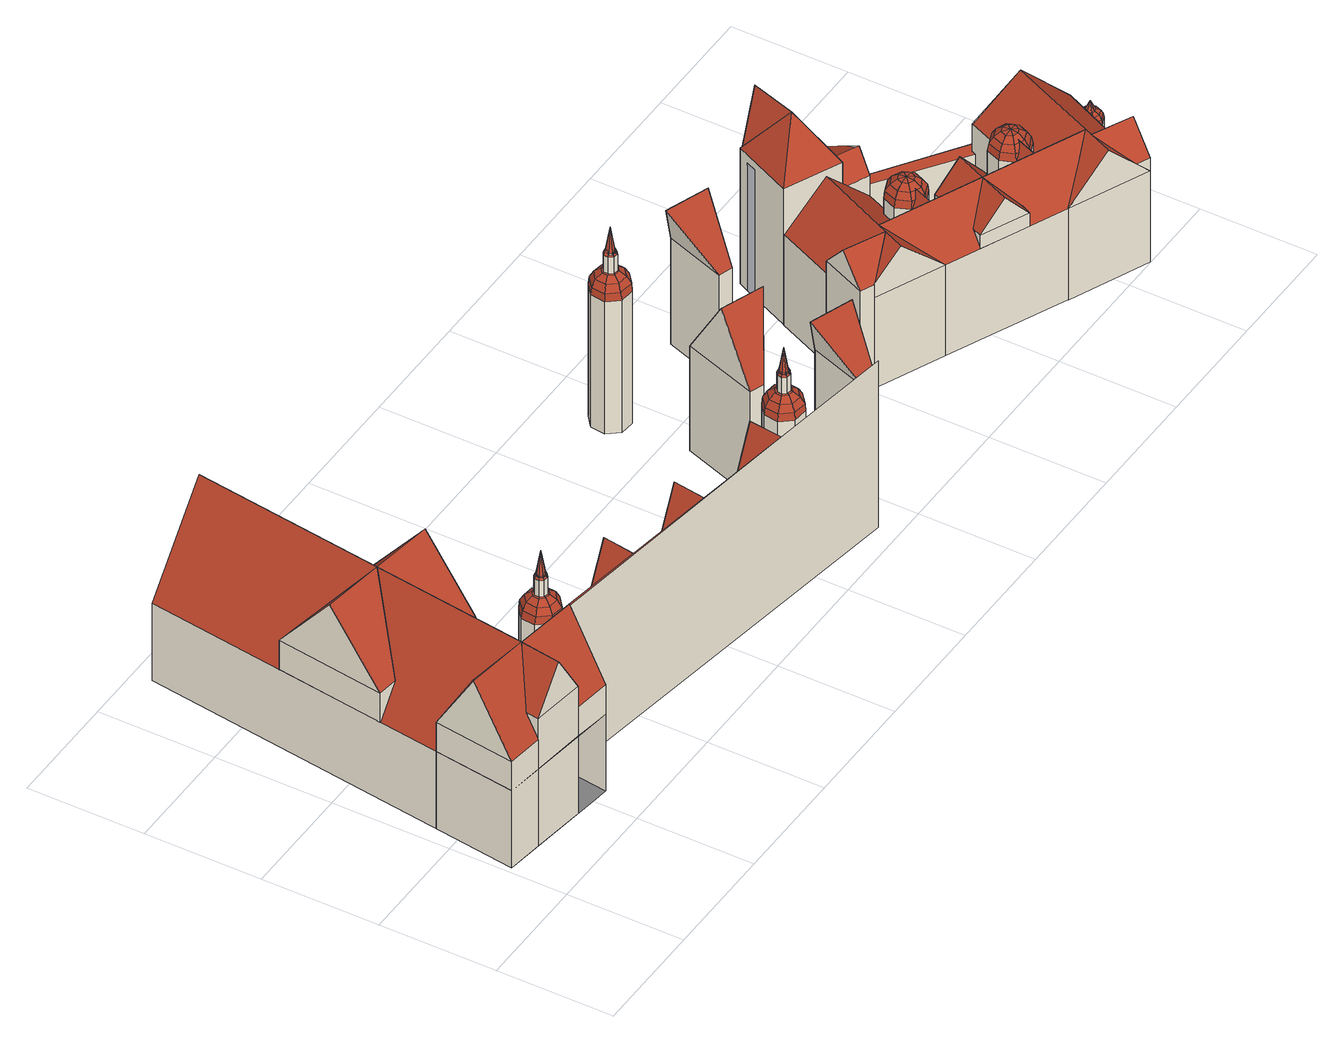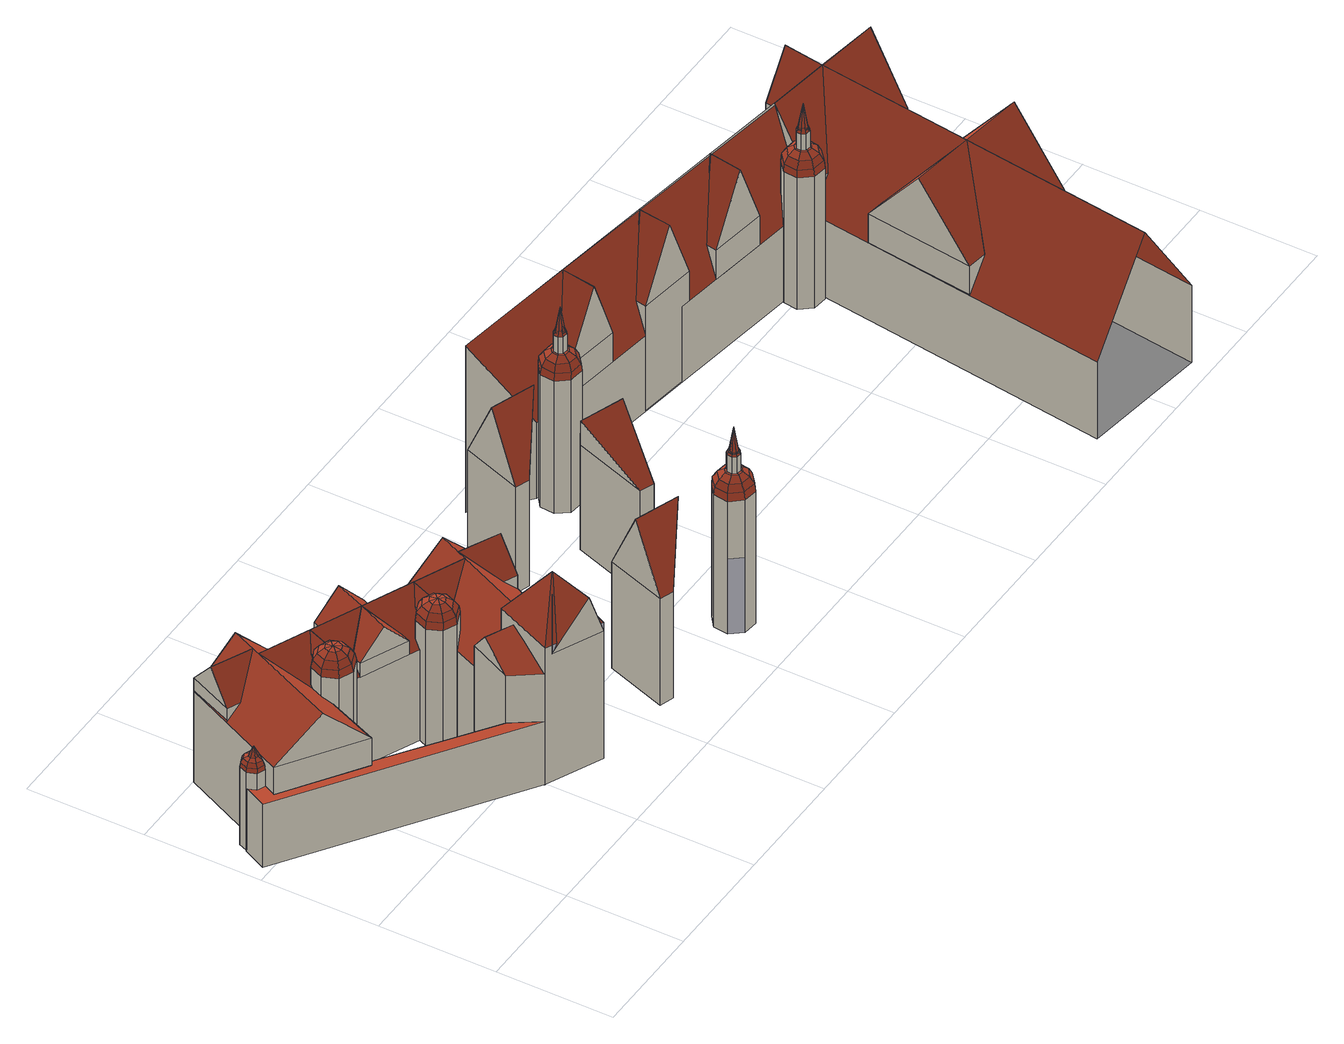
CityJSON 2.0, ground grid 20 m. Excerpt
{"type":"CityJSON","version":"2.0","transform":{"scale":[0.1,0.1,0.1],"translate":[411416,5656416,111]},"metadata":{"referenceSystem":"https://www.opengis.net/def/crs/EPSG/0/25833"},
"CityObjects":{
"building1":{"type":"Building","attributes":{"name":"Residenzschloss Dresdensmannsturm","Gemeindeschluessel":14612000,"Dachneigung":32.21,"Dachorientierung":7.76,"MittlereTraufHoehe":126.92,"QualitaetDacherkennung":100,"ObjektHoehe":32.31,"BodenHoehe":112.13,"Geometrietyp2DReferenz":"3000","AbsoluteHoehe":144.44,"Dachflaeche":2855.37,"measuredHeight":32.31,"function":"31001_3031","roofType":"5000","storeysAboveGround":11},"children":["building1-1","building1-2","building1-3","building1-4","building1-5","building1-6","building1-7","building1-8","building1-9","building1-10","building1-11","building1-12","building1-13","building1-14","building1-15","building1-16","building1-17","building1-18","building1-19","building1-20","building1-21","building1-22","building1-23"],"geometry":[{"type":"MultiSurface","lod":"2","boundaries":[[[0,1,2,3]],[[0,4,5,6]],[[7,8,9]],[[3,7,9,8,7,10,4,0]],[[11,12,13,6,5]],[[14,15,16,17]],[[18,10,7,19,20,7,3,2,17,16]],[[19,7,20]],[[12,11,18,16,15,14,17,2]]],"semantics":{"surfaces":[{"type":"RoofSurface"},{"type":"WallSurface"},{"type":"ClosureSurface","isClosure":"1","QuelleClosure":"LoD2RoofSurface"},{"type":"GroundSurface"},{"type":"ClosureSurface","isClosure":"1","QuelleClosure":"LoD2WallSurface"}],"values":[0,1,2,0,3,4,0,2,1]}}]},
"building1-1":{"type":"BuildingPart","attributes":{"Dachneigung":30.72,"Dachorientierung":98.1,"MittlereTraufHoehe":132.48,"QualitaetDacherkennung":100,"BodenHoehe":112.09,"ObjektTeilHoehe":32.35,"Geometrietyp2DReferenz":"3000","AbsoluteHoehe":144.44,"Dachflaeche":242.62,"measuredHeight":32.35,"roofType":"3100","storeysAboveGround":11},"parents":["building1"],"geometry":[{"type":"MultiSurface","lod":"2","boundaries":[[[21,22,6,23]],[[22,24,25,6]],[[24,26,27,25]],[[26,21,23,27]],[[24,22,28]],[[21,26,3]],[[22,21,3,28]],[[26,24,28,3]],[[23,6,25,27]]],"semantics":{"surfaces":[{"type":"WallSurface"},{"type":"RoofSurface"},{"type":"GroundSurface"}],"values":[0,0,0,0,0,0,1,1,2]}}]},
"building1-2":{"type":"BuildingPart","attributes":{"Dachneigung":30.61,"Dachorientierung":-171.31,"MittlereTraufHoehe":136.48,"QualitaetDacherkennung":100,"BodenHoehe":112.09,"ObjektTeilHoehe":32.35,"Geometrietyp2DReferenz":"3000","AbsoluteHoehe":144.44,"Dachflaeche":119.28,"measuredHeight":32.35,"roofType":"3100","storeysAboveGround":11},"parents":["building1"],"geometry":[{"type":"MultiSurface","lod":"2","boundaries":[[[29,30,31,23]],[[30,32,33,31]],[[32,34,35,33]],[[34,29,23,35]],[[32,30,3]],[[29,34,36]],[[30,29,36,3]],[[34,32,3,36]],[[23,31,33,35]]],"semantics":{"surfaces":[{"type":"WallSurface"},{"type":"RoofSurface"},{"type":"GroundSurface"}],"values":[0,0,0,0,0,0,1,1,2]}}]},
"building1-3":{"type":"BuildingPart","attributes":{"Dachneigung":30.16,"Dachorientierung":-81.9,"MittlereTraufHoehe":132.48,"QualitaetDacherkennung":100,"BodenHoehe":126.92,"ObjektTeilHoehe":17.53,"Geometrietyp2DReferenz":"3000","AbsoluteHoehe":144.44,"Dachflaeche":240.68,"measuredHeight":17.53,"roofType":"3100","storeysAboveGround":6},"parents":["building1"],"geometry":[{"type":"MultiSurface","lod":"2","boundaries":[[[37,38,39,40]],[[41,42,43,2]],[[42,37,40,43]],[[37,42,3]],[[38,37,3,44]],[[42,41,44,3]],[[40,39,16,17,2,43]],[[2,17,45,41]],[[16,39,38,46]],[[17,16,46,45]],[[44,46,38]],[[44,41,45]],[[44,45,46]]],"semantics":{"surfaces":[{"type":"WallSurface"},{"type":"RoofSurface"},{"type":"GroundSurface"},{"type":"ClosureSurface","isClosure":"1","QuelleClosure":"LoD2WallSurface"}],"values":[0,0,0,0,1,1,2,0,0,3,0,0,3]}}]},
"building1-4":{"type":"BuildingPart","attributes":{"Dachneigung":38.42,"Dachorientierung":98.1,"MittlereTraufHoehe":132.48,"QualitaetDacherkennung":100,"BodenHoehe":126.92,"ObjektTeilHoehe":17.53,"Geometrietyp2DReferenz":"3000","AbsoluteHoehe":144.44,"Dachflaeche":221.97,"measuredHeight":17.53,"roofType":"3100","storeysAboveGround":6},"parents":["building1"],"geometry":[{"type":"MultiSurface","lod":"2","boundaries":[[[9,47,48,49]],[[47,50,51,48]],[[50,8,52,51]],[[8,9,49,52]],[[50,47,53]],[[47,9,7,53]],[[8,50,53,7]],[[49,48,51,52]],[[7,9,8]]],"semantics":{"surfaces":[{"type":"WallSurface"},{"type":"RoofSurface"},{"type":"GroundSurface"},{"type":"ClosureSurface","isClosure":"1","QuelleClosure":"LoD2WallSurface"}],"values":[0,0,0,0,0,1,1,2,3]}}]},
"building1-5":{"type":"BuildingPart","attributes":{"Dachneigung":8.78,"Dachorientierung":0,"MittlereTraufHoehe":144.46,"QualitaetDacherkennung":100,"BodenHoehe":144.46,"ObjektTeilHoehe":5,"Geometrietyp2DReferenz":"3000","AbsoluteHoehe":149.46,"Dachflaeche":12.95,"measuredHeight":5,"roofType":"4000","storeysAboveGround":2},"parents":["building1"],"geometry":[{"type":"MultiSurface","lod":"2","boundaries":[[[54,55,56,57]],[[55,58,59,56]],[[58,60,61,59]],[[60,62,63,61]],[[62,64,65,63]],[[64,66,67,65]],[[66,68,69,67]],[[68,54,57,69]],[[55,54,70]],[[58,55,70]],[[60,58,70]],[[62,60,70]],[[64,62,70]],[[66,64,70]],[[68,66,70]],[[54,68,70]],[[57,56,59,61,63,65,67,69]]],"semantics":{"surfaces":[{"type":"WallSurface"},{"type":"RoofSurface"},{"type":"GroundSurface"}],"values":[0,0,0,0,0,0,0,0,1,1,1,1,1,1,1,1,2]}}]},
"building1-6":{"type":"BuildingPart","attributes":{"Dachneigung":5.81,"Dachorientierung":0,"MittlereTraufHoehe":137.91,"QualitaetDacherkennung":100,"BodenHoehe":112.71,"ObjektTeilHoehe":28.89,"Geometrietyp2DReferenz":"3000","AbsoluteHoehe":141.59,"Dachflaeche":72.19,"measuredHeight":28.89,"roofType":"3700","storeysAboveGround":10},"parents":["building1"],"geometry":[{"type":"MultiSurface","lod":"2","boundaries":[[[71,72,73,74]],[[74,73,75,76]],[[76,75,77,78]],[[78,77,79,80]],[[80,79,81,82]],[[82,81,83,84]],[[83,85,86,87]],[[87,86,88,72]],[[72,88,89,73]],[[73,89,90,75]],[[75,90,91,77]],[[77,91,92,79]],[[79,92,93,81]],[[81,93,85,83]],[[94,95,96,97,98,99,100,101]],[[93,92,95,94]],[[92,91,96,95]],[[91,90,97,96]],[[90,89,98,97]],[[89,88,99,98]],[[88,86,100,99]],[[86,85,101,100]],[[85,93,94,101]],[[102,103,104]],[[102,104,105]],[[102,105,106]],[[102,106,107]],[[102,107,108]],[[102,108,109]],[[102,109,110]],[[102,110,103]],[[103,84,111,104]],[[104,111,71,105]],[[105,71,74,106]],[[106,74,76,107]],[[107,76,78,108]],[[108,78,80,109]],[[109,80,82,110]],[[110,82,84,103]],[[84,83,87,111]],[[111,87,72,71]]],"semantics":{"surfaces":[{"type":"RoofSurface"},{"type":"GroundSurface"},{"type":"WallSurface"}],"values":[0,0,0,0,0,0,0,0,0,0,0,0,0,0,1,2,2,2,2,2,2,2,2,0,0,0,0,0,0,0,0,0,0,0,0,0,0,0,0,0,0]}}]},
"building1-7":{"type":"BuildingPart","attributes":{"Dachneigung":22.57,"Dachorientierung":0,"MittlereTraufHoehe":144.46,"QualitaetDacherkennung":100,"BodenHoehe":141.36,"ObjektTeilHoehe":5.5,"Geometrietyp2DReferenz":"3000","AbsoluteHoehe":146.86,"Dachflaeche":8.59,"measuredHeight":5.5,"roofType":"3500","storeysAboveGround":2},"parents":["building1"],"geometry":[{"type":"MultiSurface","lod":"2","boundaries":[[[112,113,114,115]],[[113,116,117,114]],[[116,118,119,117]],[[118,120,121,119]],[[120,122,123,121]],[[122,124,125,123]],[[124,126,127,125]],[[126,112,115,127]],[[113,112,128]],[[116,113,128]],[[118,116,128]],[[120,118,128]],[[122,120,128]],[[124,122,128]],[[126,124,128]],[[112,126,128]],[[115,114,117,119,121,123,125,127]]],"semantics":{"surfaces":[{"type":"WallSurface"},{"type":"RoofSurface"},{"type":"GroundSurface"}],"values":[0,0,0,0,0,0,0,0,1,1,1,1,1,1,1,1,2]}}]},
"building1-8":{"type":"BuildingPart","attributes":{"Dachneigung":38.42,"Dachorientierung":-81.9,"MittlereTraufHoehe":132.48,"QualitaetDacherkennung":100,"BodenHoehe":126.92,"ObjektTeilHoehe":17.53,"Geometrietyp2DReferenz":"3000","AbsoluteHoehe":144.44,"Dachflaeche":221.97,"measuredHeight":17.53,"roofType":"3100","storeysAboveGround":6},"parents":["building1"],"geometry":[{"type":"MultiSurface","lod":"2","boundaries":[[[19,129,130,131]],[[129,132,133,130]],[[132,20,134,133]],[[20,19,131,134]],[[132,129,135]],[[129,19,7,135]],[[20,132,135,7]],[[131,130,133,134]],[[7,19,20]]],"semantics":{"surfaces":[{"type":"WallSurface"},{"type":"RoofSurface"},{"type":"GroundSurface"},{"type":"ClosureSurface","isClosure":"1","QuelleClosure":"LoD2WallSurface"}],"values":[0,0,0,0,0,1,1,2,3]}}]},
"building1-9":{"type":"BuildingPart","attributes":{"Dachneigung":24.98,"Dachorientierung":-171.32,"MittlereTraufHoehe":132.55,"QualitaetDacherkennung":100,"BodenHoehe":127.03,"ObjektTeilHoehe":17.41,"Geometrietyp2DReferenz":"3000","AbsoluteHoehe":144.44,"Dachflaeche":101.75,"measuredHeight":17.41,"roofType":"3100","storeysAboveGround":6},"parents":["building1"],"geometry":[{"type":"MultiSurface","lod":"2","boundaries":[[[136,137,138,139]],[[137,140,141,138]],[[140,142,143,141]],[[142,136,139,143]],[[140,137,144]],[[136,142,145]],[[137,136,145,144]],[[142,140,144,145]],[[139,138,141,143]]],"semantics":{"surfaces":[{"type":"WallSurface"},{"type":"RoofSurface"},{"type":"GroundSurface"}],"values":[0,0,0,0,0,0,1,1,2]}}]},
"building1-10":{"type":"BuildingPart","attributes":{"Dachneigung":24.95,"Dachorientierung":-171.32,"MittlereTraufHoehe":132.55,"QualitaetDacherkennung":100,"BodenHoehe":112.61,"ObjektTeilHoehe":31.84,"Geometrietyp2DReferenz":"3000","AbsoluteHoehe":144.44,"Dachflaeche":103.06,"measuredHeight":31.84,"roofType":"3100","storeysAboveGround":11},"parents":["building1"],"geometry":[{"type":"MultiSurface","lod":"2","boundaries":[[[146,147,148,149]],[[147,150,151,148]],[[150,152,153,151]],[[152,146,149,153]],[[150,147,154]],[[146,152,155]],[[147,146,155,154]],[[152,150,154,155]],[[149,148,151,153]]],"semantics":{"surfaces":[{"type":"WallSurface"},{"type":"RoofSurface"},{"type":"GroundSurface"}],"values":[0,0,0,0,0,0,1,1,2]}}]},
"building1-11":{"type":"BuildingPart","attributes":{"Dachneigung":18.23,"Dachorientierung":0,"MittlereTraufHoehe":135.68,"QualitaetDacherkennung":100,"BodenHoehe":112.44,"ObjektTeilHoehe":32,"Geometrietyp2DReferenz":"3000","AbsoluteHoehe":144.44,"Dachflaeche":1226.95,"measuredHeight":32,"roofType":"2100","storeysAboveGround":11},"parents":["building1"],"geometry":[{"type":"MultiSurface","lod":"2","boundaries":[[[156,44,45,17,14,157]],[[16,158,159,15]],[[158,156,157,159]],[[158,16,46,44,156]],[[157,14,15,159]],[[16,15,14,17]],[[16,17,45,46]],[[46,45,44]]],"semantics":{"surfaces":[{"type":"WallSurface"},{"type":"RoofSurface"},{"type":"GroundSurface"},{"type":"ClosureSurface","isClosure":"1","QuelleClosure":"LoD2WallSurface"}],"values":[0,0,0,1,2,3,3,3]}}]},
"building1-12":{"type":"BuildingPart","attributes":{"Dachneigung":24.96,"Dachorientierung":-171.84,"MittlereTraufHoehe":132.55,"QualitaetDacherkennung":100,"BodenHoehe":126.67,"ObjektTeilHoehe":17.78,"Geometrietyp2DReferenz":"3000","AbsoluteHoehe":144.44,"Dachflaeche":106.18,"measuredHeight":17.78,"roofType":"3100","storeysAboveGround":6},"parents":["building1"],"geometry":[{"type":"MultiSurface","lod":"2","boundaries":[[[160,161,162,163]],[[161,164,165,162]],[[164,166,167,165]],[[166,160,163,167]],[[164,161,168]],[[160,166,169]],[[161,160,169,168]],[[166,164,168,169]],[[163,162,165,167]]],"semantics":{"surfaces":[{"type":"WallSurface"},{"type":"RoofSurface"},{"type":"GroundSurface"}],"values":[0,0,0,0,0,0,1,1,2]}}]},
"building1-13":{"type":"BuildingPart","attributes":{"Dachneigung":8.78,"Dachorientierung":0,"MittlereTraufHoehe":144.46,"QualitaetDacherkennung":100,"BodenHoehe":144.46,"ObjektTeilHoehe":5,"Geometrietyp2DReferenz":"3000","AbsoluteHoehe":149.46,"Dachflaeche":12.95,"measuredHeight":5,"roofType":"4000","storeysAboveGround":2},"parents":["building1"],"geometry":[{"type":"MultiSurface","lod":"2","boundaries":[[[170,171,172]],[[173,170,172]],[[174,173,172]],[[175,174,172]],[[176,175,172]],[[177,176,172]],[[178,179,180,181,182,183,184,185]],[[177,186,179,178]],[[186,171,180,179]],[[171,170,181,180]],[[170,173,182,181]],[[173,174,183,182]],[[174,175,184,183]],[[175,176,185,184]],[[176,177,178,185]],[[186,177,172]],[[171,186,172]]],"semantics":{"surfaces":[{"type":"RoofSurface"},{"type":"GroundSurface"},{"type":"WallSurface"}],"values":[0,0,0,0,0,0,1,2,2,2,2,2,2,2,2,0,0]}}]},
"building1-14":{"type":"BuildingPart","attributes":{"Dachneigung":5.81,"Dachorientierung":0,"MittlereTraufHoehe":137.91,"QualitaetDacherkennung":100,"BodenHoehe":112.53,"ObjektTeilHoehe":29.06,"Geometrietyp2DReferenz":"3000","AbsoluteHoehe":141.59,"Dachflaeche":72.19,"measuredHeight":29.06,"roofType":"3700","storeysAboveGround":10},"parents":["building1"],"geometry":[{"type":"MultiSurface","lod":"2","boundaries":[[[187,188,189,190]],[[188,191,192,189]],[[191,193,194,192]],[[193,195,196,194]],[[195,197,198,196]],[[197,199,200,198]],[[199,201,202,200]],[[201,187,190,202]],[[203,204,205]],[[203,205,206]],[[203,206,207]],[[203,207,208]],[[203,208,209]],[[203,209,210]],[[203,210,211]],[[203,211,204]],[[204,212,213,205]],[[205,213,214,206]],[[206,214,215,207]],[[207,215,216,208]],[[208,216,217,209]],[[209,217,218,210]],[[210,218,219,211]],[[211,219,212,204]],[[212,220,221,213]],[[213,221,222,214]],[[214,222,223,215]],[[215,223,224,216]],[[216,224,225,217]],[[217,225,226,218]],[[218,226,227,219]],[[219,227,220,212]],[[220,201,199,221]],[[221,199,197,222]],[[222,197,195,223]],[[223,195,193,224]],[[224,193,191,225]],[[225,191,188,226]],[[226,188,187,227]],[[227,187,201,220]],[[190,189,192,194,196,198,200,202]]],"semantics":{"surfaces":[{"type":"WallSurface"},{"type":"RoofSurface"},{"type":"GroundSurface"}],"values":[0,0,0,0,0,0,0,0,1,1,1,1,1,1,1,1,1,1,1,1,1,1,1,1,1,1,1,1,1,1,1,1,1,1,1,1,1,1,1,1,2]}}]},
"building1-15":{"type":"BuildingPart","attributes":{"Dachneigung":22.57,"Dachorientierung":0,"MittlereTraufHoehe":144.46,"QualitaetDacherkennung":100,"BodenHoehe":141.36,"ObjektTeilHoehe":5.5,"Geometrietyp2DReferenz":"3000","AbsoluteHoehe":146.86,"Dachflaeche":8.59,"measuredHeight":5.5,"roofType":"3500","storeysAboveGround":2},"parents":["building1"],"geometry":[{"type":"MultiSurface","lod":"2","boundaries":[[[228,229,230,231]],[[229,232,233,230]],[[232,234,235,233]],[[234,236,237,235]],[[236,238,239,237]],[[238,240,241,239]],[[240,242,243,241]],[[242,228,231,243]],[[229,228,244]],[[232,229,244]],[[234,232,244]],[[236,234,244]],[[238,236,244]],[[240,238,244]],[[242,240,244]],[[228,242,244]],[[231,230,233,235,237,239,241,243]]],"semantics":{"surfaces":[{"type":"WallSurface"},{"type":"RoofSurface"},{"type":"GroundSurface"}],"values":[0,0,0,0,0,0,0,0,1,1,1,1,1,1,1,1,2]}}]},
"building1-16":{"type":"BuildingPart","attributes":{"Dachneigung":30.69,"Dachorientierung":110.21,"MittlereTraufHoehe":132.55,"QualitaetDacherkennung":100,"BodenHoehe":112.48,"ObjektTeilHoehe":31.96,"Geometrietyp2DReferenz":"3000","AbsoluteHoehe":144.44,"Dachflaeche":144.68,"measuredHeight":31.96,"roofType":"3100","storeysAboveGround":11},"parents":["building1"],"geometry":[{"type":"MultiSurface","lod":"2","boundaries":[[[245,246,247,248]],[[246,249,250,247]],[[249,251,252,250]],[[251,245,248,252]],[[249,246,253]],[[245,251,254]],[[246,245,254,253]],[[251,249,253,254]],[[248,247,250,252]]],"semantics":{"surfaces":[{"type":"WallSurface"},{"type":"RoofSurface"},{"type":"GroundSurface"}],"values":[0,0,0,0,0,0,1,1,2]}}]},
"building1-17":{"type":"BuildingPart","attributes":{"Dachneigung":24.92,"Dachorientierung":-69.79,"MittlereTraufHoehe":132.55,"QualitaetDacherkennung":100,"BodenHoehe":112.28,"ObjektTeilHoehe":32.16,"Geometrietyp2DReferenz":"3000","AbsoluteHoehe":144.44,"Dachflaeche":138.23,"measuredHeight":32.16,"roofType":"3100","storeysAboveGround":11},"parents":["building1"],"geometry":[{"type":"MultiSurface","lod":"2","boundaries":[[[255,256,257,258]],[[256,259,260,257]],[[259,261,262,260]],[[261,255,258,262]],[[259,256,263]],[[255,261,264]],[[256,255,264,263]],[[261,259,263,264]],[[258,257,260,262]]],"semantics":{"surfaces":[{"type":"WallSurface"},{"type":"RoofSurface"},{"type":"GroundSurface"}],"values":[0,0,0,0,0,0,1,1,2]}}]},
"building1-18":{"type":"BuildingPart","attributes":{"Dachneigung":8.77,"Dachorientierung":0,"MittlereTraufHoehe":144.46,"QualitaetDacherkennung":100,"BodenHoehe":144.46,"ObjektTeilHoehe":5,"Geometrietyp2DReferenz":"3000","AbsoluteHoehe":149.46,"Dachflaeche":12.95,"measuredHeight":5,"roofType":"4000","storeysAboveGround":2},"parents":["building1"],"geometry":[{"type":"MultiSurface","lod":"2","boundaries":[[[265,266,267,268]],[[266,269,270,267]],[[269,271,272,270]],[[271,273,274,272]],[[273,275,276,274]],[[275,277,278,276]],[[277,279,280,278]],[[279,265,268,280]],[[266,265,281]],[[269,266,281]],[[271,269,281]],[[273,271,281]],[[275,273,281]],[[277,275,281]],[[279,277,281]],[[265,279,281]],[[268,267,270,272,274,276,278,280]]],"semantics":{"surfaces":[{"type":"WallSurface"},{"type":"RoofSurface"},{"type":"GroundSurface"}],"values":[0,0,0,0,0,0,0,0,1,1,1,1,1,1,1,1,2]}}]},
"building1-19":{"type":"BuildingPart","attributes":{"Dachneigung":5.81,"Dachorientierung":0,"MittlereTraufHoehe":137.91,"QualitaetDacherkennung":100,"BodenHoehe":112.5,"ObjektTeilHoehe":29.09,"Geometrietyp2DReferenz":"3000","AbsoluteHoehe":141.59,"Dachflaeche":72.19,"measuredHeight":29.09,"roofType":"3700","storeysAboveGround":10},"parents":["building1"],"geometry":[{"type":"MultiSurface","lod":"2","boundaries":[[[282,283,284,285]],[[285,284,286,287]],[[287,286,288,289]],[[289,288,290,291]],[[290,292,293,294]],[[294,293,295,296]],[[296,295,297,298]],[[298,297,299,283]],[[283,299,300,284]],[[284,300,301,286]],[[286,301,302,288]],[[288,302,292,290]],[[292,303,304,293]],[[293,304,305,295]],[[295,305,306,297]],[[297,306,307,299]],[[299,307,308,300]],[[300,308,309,301]],[[301,309,310,302]],[[302,310,303,292]],[[311,312,313,314,315,316,317,318]],[[310,309,312,311]],[[309,308,313,312]],[[308,307,314,313]],[[307,306,315,314]],[[306,305,316,315]],[[305,304,319,317,316]],[[303,310,311,318,320]],[[321,291,322]],[[321,322,323]],[[321,323,324]],[[321,324,282]],[[321,282,285]],[[321,285,287]],[[321,287,289]],[[321,289,291]],[[291,290,294,322]],[[322,294,296,323]],[[323,296,298,324]],[[324,298,283,282]],[[320,319,304,303]],[[318,317,319,320]]],"semantics":{"surfaces":[{"type":"RoofSurface"},{"type":"GroundSurface"},{"type":"WallSurface"},{"type":"ClosureSurface","isClosure":"1","QuelleClosure":"LoD2WallSurface"}],"values":[0,0,0,0,0,0,0,0,0,0,0,0,0,0,0,0,0,0,0,0,1,2,2,2,2,2,2,2,0,0,0,0,0,0,0,0,0,0,0,0,2,3]}}]},
"building1-20":{"type":"BuildingPart","attributes":{"Dachneigung":22.55,"Dachorientierung":0,"MittlereTraufHoehe":144.46,"QualitaetDacherkennung":100,"BodenHoehe":141.36,"ObjektTeilHoehe":5.5,"Geometrietyp2DReferenz":"3000","AbsoluteHoehe":146.86,"Dachflaeche":8.59,"measuredHeight":5.5,"roofType":"3500","storeysAboveGround":2},"parents":["building1"],"geometry":[{"type":"MultiSurface","lod":"2","boundaries":[[[325,326,327,328]],[[326,329,330,327]],[[329,331,332,330]],[[331,333,334,332]],[[333,335,336,334]],[[335,337,338,336]],[[337,339,340,338]],[[339,325,328,340]],[[326,325,341]],[[329,326,341]],[[331,329,341]],[[333,331,341]],[[335,333,341]],[[337,335,341]],[[339,337,341]],[[325,339,341]],[[328,327,330,332,334,336,338,340]]],"semantics":{"surfaces":[{"type":"WallSurface"},{"type":"RoofSurface"},{"type":"GroundSurface"}],"values":[0,0,0,0,0,0,0,0,1,1,1,1,1,1,1,1,2]}}]},
"building1-21":{"type":"BuildingPart","attributes":{"Dachneigung":24.92,"Dachorientierung":-69.79,"MittlereTraufHoehe":132.55,"QualitaetDacherkennung":100,"BodenHoehe":112.23,"ObjektTeilHoehe":32.22,"Geometrietyp2DReferenz":"3000","AbsoluteHoehe":144.44,"Dachflaeche":138.23,"measuredHeight":32.22,"roofType":"3100","storeysAboveGround":11},"parents":["building1"],"geometry":[{"type":"MultiSurface","lod":"2","boundaries":[[[342,343,344,345]],[[343,346,347,344]],[[346,348,349,347]],[[348,342,345,349]],[[346,343,350]],[[342,348,351]],[[343,342,351,350]],[[348,346,350,351]],[[345,344,347,349]]],"semantics":{"surfaces":[{"type":"WallSurface"},{"type":"RoofSurface"},{"type":"GroundSurface"}],"values":[0,0,0,0,0,0,1,1,2]}}]},
"building1-22":{"type":"BuildingPart","attributes":{"Dachneigung":31.74,"Dachorientierung":0,"MittlereTraufHoehe":138.25,"QualitaetDacherkennung":100,"BodenHoehe":112.22,"ObjektTeilHoehe":34.45,"Geometrietyp2DReferenz":"3000","AbsoluteHoehe":146.66,"Dachflaeche":215.66,"measuredHeight":34.45,"roofType":"3500","storeysAboveGround":11},"parents":["building1"],"geometry":[{"type":"MultiSurface","lod":"2","boundaries":[[[352,353,354,355]],[[353,356,357,354]],[[352,358,359,360]],[[353,352,360]],[[356,353,360]],[[359,356,360]],[[361,355,354,357,362,363]],[[355,361,364,365,358,352]],[[364,359,358,365]],[[361,363,366,367,362,357,356,359,364]],[[363,362,367,366]]],"semantics":{"surfaces":[{"type":"WallSurface"},{"type":"RoofSurface"},{"type":"GroundSurface"},{"type":"ClosureSurface","isClosure":"1","QuelleClosure":"LoD2WallSurface"}],"values":[0,0,1,1,1,1,2,0,3,0,3]}}]},
"building1-23":{"type":"BuildingPart","attributes":{"Dachneigung":24.47,"Dachorientierung":0,"MittlereTraufHoehe":140.04,"QualitaetDacherkennung":100,"BodenHoehe":136.72,"ObjektTeilHoehe":9.94,"Geometrietyp2DReferenz":"3000","AbsoluteHoehe":146.66,"Dachflaeche":87.31,"measuredHeight":9.94,"roofType":"9999","storeysAboveGround":3},"parents":["building1"],"geometry":[{"type":"MultiSurface","lod":"2","boundaries":[[[365,360,368,358]],[[360,364,359,368]],[[365,364,369]],[[360,365,369]],[[364,360,369]],[[358,368,359]],[[358,359,364,365]]],"semantics":{"surfaces":[{"type":"WallSurface"},{"type":"RoofSurface"},{"type":"GroundSurface"},{"type":"ClosureSurface","isClosure":"1","QuelleClosure":"LoD2WallSurface"}],"values":[0,0,0,1,1,2,3]}}]},
"building2":{"type":"Building","attributes":{"name":"Haus der Kathedrale","Gemeindeschluessel":14612000,"Dachneigung":44.29,"Dachorientierung":-156.09,"MittlereTraufHoehe":129.49,"QualitaetDacherkennung":100,"ObjektHoehe":25.16,"BodenHoehe":111.97,"Geometrietyp2DReferenz":"3000","AbsoluteHoehe":137.13,"Dachflaeche":477.58,"measuredHeight":25.16,"function":"31001_9998","roofType":"3100","storeysAboveGround":8},"children":["building2-1","building2-2","building2-3","building2-4","building2-5","building2-6","building2-7","building2-8","building2-9","building2-10","building2-11","building2-12","building2-13"],"geometry":[{"type":"MultiSurface","lod":"2","boundaries":[[[370,371,372,373,374]],[[375,376,377]],[[371,370,378]],[[376,379,371,378,377]],[[370,375,377,378]],[[373,380,381,374]],[[380,373,372,382,379,376,383,384,385,386]],[[383,386,385,384]],[[382,372,371,379]],[[381,380,386,387]],[[388,383,376,375]],[[388,387,386,383]],[[374,381,387,389,390,388,375,370]],[[389,387,388,390]]],"semantics":{"surfaces":[{"type":"WallSurface"},{"type":"RoofSurface"},{"type":"GroundSurface"},{"type":"ClosureSurface","isClosure":"1","QuelleClosure":"LoD2WallSurface"}],"values":[0,0,0,1,1,2,0,3,3,0,0,3,0,3]}}]},
"building2-1":{"type":"BuildingPart","attributes":{"Dachneigung":9.74,"Dachorientierung":0,"MittlereTraufHoehe":134.44,"QualitaetDacherkennung":100,"BodenHoehe":112.11,"ObjektTeilHoehe":25.83,"Geometrietyp2DReferenz":"3000","AbsoluteHoehe":137.94,"Dachflaeche":70.69,"measuredHeight":25.83,"roofType":"3700","storeysAboveGround":9},"parents":["building2"],"geometry":[{"type":"MultiSurface","lod":"2","boundaries":[[[391,392,393,394]],[[395,396,397,398]],[[396,399,400,397]],[[399,401,402,400]],[[401,403,404,402]],[[403,405,406,404]],[[405,391,394,406]],[[407,408,409]],[[407,409,410]],[[407,410,411]],[[407,411,412]],[[407,412,413]],[[407,413,414]],[[407,414,415]],[[407,415,408]],[[408,416,417,409]],[[409,417,418,410]],[[410,418,419,411]],[[411,419,420,412]],[[412,420,421,413]],[[413,421,422,414]],[[414,422,423,415]],[[415,423,416,408]],[[416,424,425,417]],[[417,425,426,418]],[[418,426,427,419]],[[419,427,428,420]],[[420,428,429,421]],[[421,429,430,422]],[[422,430,431,423]],[[423,431,424,416]],[[424,405,403,425]],[[425,403,401,426]],[[426,401,399,427]],[[427,399,396,428]],[[428,396,395,429]],[[429,395,392,430]],[[430,392,391,431]],[[431,391,405,424]],[[394,393,398,397,400,402,404,406]],[[393,392,395,398]]],"semantics":{"surfaces":[{"type":"WallSurface"},{"type":"RoofSurface"},{"type":"GroundSurface"},{"type":"ClosureSurface","isClosure":"1","QuelleClosure":"LoD2WallSurface"}],"values":[0,0,0,0,0,0,0,1,1,1,1,1,1,1,1,1,1,1,1,1,1,1,1,1,1,1,1,1,1,1,1,1,1,1,1,1,1,1,1,2,3]}}]},
"building2-2":{"type":"BuildingPart","attributes":{"Dachneigung":41.57,"Dachorientierung":-156.16,"MittlereTraufHoehe":132.09,"QualitaetDacherkennung":100,"BodenHoehe":129.47,"ObjektTeilHoehe":7.66,"Geometrietyp2DReferenz":"3000","AbsoluteHoehe":137.13,"Dachflaeche":50.79,"measuredHeight":7.66,"roofType":"3100","storeysAboveGround":3},"parents":["building2"],"geometry":[{"type":"MultiSurface","lod":"2","boundaries":[[[432,433,434,435]],[[433,436,437,434]],[[436,438,439,437]],[[438,432,435,439]],[[436,433,440]],[[432,438,441]],[[433,432,441,440]],[[438,436,440,441]],[[435,434,437,439]]],"semantics":{"surfaces":[{"type":"WallSurface"},{"type":"RoofSurface"},{"type":"GroundSurface"}],"values":[0,0,0,0,0,0,1,1,2]}}]},
"building2-3":{"type":"BuildingPart","attributes":{"Dachneigung":27.25,"Dachorientierung":21.68,"MittlereTraufHoehe":134.44,"QualitaetDacherkennung":100,"BodenHoehe":133.8,"ObjektTeilHoehe":3.33,"Geometrietyp2DReferenz":"3000","AbsoluteHoehe":137.13,"Dachflaeche":20.5,"measuredHeight":3.33,"roofType":"3100","storeysAboveGround":1},"parents":["building2"],"geometry":[{"type":"MultiSurface","lod":"2","boundaries":[[[442,443,444,445]],[[443,446,447,444]],[[446,448,449,447]],[[446,443,450]],[[442,448,451]],[[443,442,451,450]],[[448,446,450,451]],[[445,444,447,449]],[[448,442,445,449]]],"semantics":{"surfaces":[{"type":"WallSurface"},{"type":"RoofSurface"},{"type":"GroundSurface"},{"type":"ClosureSurface","isClosure":"1","QuelleClosure":"LoD2WallSurface"}],"values":[0,0,0,0,0,1,1,2,3]}}]},
"building2-4":{"type":"BuildingPart","attributes":{"Dachneigung":90,"Dachorientierung":0,"MittlereTraufHoehe":124.33,"QualitaetDacherkennung":100,"BodenHoehe":112.21,"ObjektTeilHoehe":12.13,"Geometrietyp2DReferenz":"3000","AbsoluteHoehe":124.33,"Dachflaeche":88.91,"measuredHeight":12.13,"roofType":"1000","storeysAboveGround":4},"parents":["building2"],"geometry":[{"type":"MultiSurface","lod":"2","boundaries":[[[452,453,454,355]],[[453,455,456,454]],[[455,390,389,456]],[[384,457,458,385]],[[457,384,383,388,390,455,453,452]],[[355,454,456,389,387,386,385,458]],[[387,389,390,388]],[[386,387,388,383]],[[385,386,383,384]],[[355,458,457,452]]],"semantics":{"surfaces":[{"type":"WallSurface"},{"type":"RoofSurface"},{"type":"GroundSurface"},{"type":"ClosureSurface","isClosure":"1","QuelleClosure":"LoD2WallSurface"}],"values":[0,0,0,0,1,2,3,3,3,3]}}]},
"building2-5":{"type":"BuildingPart","attributes":{"Dachneigung":9.75,"Dachorientierung":0,"MittlereTraufHoehe":127.37,"QualitaetDacherkennung":100,"BodenHoehe":112.51,"ObjektTeilHoehe":18.45,"Geometrietyp2DReferenz":"3000","AbsoluteHoehe":130.96,"Dachflaeche":28.48,"measuredHeight":18.45,"roofType":"3700","storeysAboveGround":6},"parents":["building2"],"geometry":[{"type":"MultiSurface","lod":"2","boundaries":[[[459,460,461,462]],[[460,463,464,461]],[[463,465,466,464]],[[465,467,468,466]],[[467,469,470,468]],[[469,471,472,470]],[[471,473,474,472]],[[473,459,462,474]],[[475,476,477]],[[475,477,478]],[[475,478,479]],[[475,479,480]],[[475,480,481]],[[475,481,482]],[[475,482,483]],[[475,483,476]],[[476,484,485,477]],[[477,485,486,478]],[[478,486,487,479]],[[479,487,488,480]],[[480,488,489,481]],[[481,489,490,482]],[[482,490,491,483]],[[483,491,484,476]],[[484,492,493,485]],[[485,493,494,486]],[[486,494,495,487]],[[487,495,496,488]],[[488,496,497,489]],[[489,497,498,490]],[[490,498,499,491]],[[491,499,492,484]],[[492,473,471,493]],[[493,471,469,494]],[[494,469,467,495]],[[495,467,465,496]],[[496,465,463,497]],[[497,463,460,498]],[[498,460,459,499]],[[499,459,473,492]],[[462,461,464,466,468,470,472,474]]],"semantics":{"surfaces":[{"type":"WallSurface"},{"type":"RoofSurface"},{"type":"GroundSurface"}],"values":[0,0,0,0,0,0,0,0,1,1,1,1,1,1,1,1,1,1,1,1,1,1,1,1,1,1,1,1,1,1,1,1,1,1,1,1,1,1,1,1,2]}}]},
"building2-6":{"type":"BuildingPart","attributes":{"Dachneigung":39.99,"Dachorientierung":-64.33,"MittlereTraufHoehe":132,"QualitaetDacherkennung":100,"BodenHoehe":111.97,"ObjektTeilHoehe":25.16,"Geometrietyp2DReferenz":"3000","AbsoluteHoehe":137.13,"Dachflaeche":65.58,"measuredHeight":25.16,"roofType":"3100","storeysAboveGround":8},"parents":["building2"],"geometry":[{"type":"MultiSurface","lod":"2","boundaries":[[[500,501,502,503]],[[501,504,374,502]],[[504,505,506,374]],[[505,500,503,506]],[[504,501,507]],[[500,505,508]],[[501,500,508,507]],[[505,504,507,508]],[[503,502,374,506]]],"semantics":{"surfaces":[{"type":"WallSurface"},{"type":"RoofSurface"},{"type":"GroundSurface"}],"values":[0,0,0,0,0,0,1,1,2]}}]},
"building2-7":{"type":"BuildingPart","attributes":{"Dachneigung":37.04,"Dachorientierung":113.48,"MittlereTraufHoehe":129.49,"QualitaetDacherkennung":100,"BodenHoehe":112.09,"ObjektTeilHoehe":25.04,"Geometrietyp2DReferenz":"3000","AbsoluteHoehe":137.13,"Dachflaeche":562.85,"measuredHeight":25.04,"roofType":"3100","storeysAboveGround":8},"parents":["building2"],"geometry":[{"type":"MultiSurface","lod":"2","boundaries":[[[371,509,510,372]],[[511,379,382,512]],[[511,509,513]],[[371,379,514]],[[509,371,514,513]],[[379,511,513,514]],[[372,510,512,382]],[[510,509,511,512]],[[379,371,372,382]]],"semantics":{"surfaces":[{"type":"WallSurface"},{"type":"RoofSurface"},{"type":"GroundSurface"},{"type":"ClosureSurface","isClosure":"1","QuelleClosure":"LoD2WallSurface"}],"values":[0,0,0,0,1,1,2,3,3]}}]},
"building2-8":{"type":"BuildingPart","attributes":{"Dachneigung":60.11,"Dachorientierung":-62.73,"MittlereTraufHoehe":133.43,"QualitaetDacherkennung":100,"BodenHoehe":112.12,"ObjektTeilHoehe":25.01,"Geometrietyp2DReferenz":"3000","AbsoluteHoehe":137.13,"Dachflaeche":61.43,"measuredHeight":25.01,"roofType":"3100","storeysAboveGround":8},"parents":["building2"],"geometry":[{"type":"MultiSurface","lod":"2","boundaries":[[[515,516,517,518,519,458,457]],[[520,521,452,355,522,523,524]],[[516,515,525]],[[521,520,526]],[[515,521,526,525]],[[520,527,516,525,526]],[[522,519,518,523]],[[519,522,355,458]],[[457,452,521,515]],[[355,452,457,458]],[[527,517,516]],[[523,518,517,524]],[[524,517,527,520]]],"semantics":{"surfaces":[{"type":"WallSurface"},{"type":"RoofSurface"},{"type":"GroundSurface"},{"type":"ClosureSurface","isClosure":"1","QuelleClosure":"LoD2WallSurface"}],"values":[0,0,0,0,1,1,2,0,0,3,0,3,3]}}]},
"building2-9":{"type":"BuildingPart","attributes":{"Dachneigung":9.74,"Dachorientierung":0,"MittlereTraufHoehe":134.44,"QualitaetDacherkennung":100,"BodenHoehe":112.08,"ObjektTeilHoehe":25.86,"Geometrietyp2DReferenz":"3000","AbsoluteHoehe":137.94,"Dachflaeche":70.69,"measuredHeight":25.86,"roofType":"3700","storeysAboveGround":9},"parents":["building2"],"geometry":[{"type":"MultiSurface","lod":"2","boundaries":[[[528,442,445,529,530]],[[448,531,532,533,449]],[[531,534,535,532]],[[534,536,537,535]],[[536,538,539,537]],[[538,540,541,539]],[[540,528,530,541]],[[542,543,544]],[[542,544,545]],[[542,545,546]],[[542,546,547]],[[542,547,548]],[[542,548,549]],[[542,549,550]],[[542,550,543]],[[543,551,552,544]],[[544,552,553,545]],[[545,553,554,546]],[[546,554,555,547]],[[547,555,556,548]],[[548,556,557,549]],[[549,557,558,550]],[[550,558,551,543]],[[551,559,560,552]],[[552,560,561,553]],[[553,561,562,554]],[[554,562,563,555]],[[555,563,564,556]],[[556,564,565,557]],[[557,565,566,558]],[[558,566,559,551]],[[559,540,538,560]],[[560,538,536,561]],[[561,536,534,562]],[[562,534,531,563]],[[563,531,448,564]],[[564,448,442,565]],[[565,442,528,566]],[[566,528,540,559]],[[530,529,533,532,535,537,539,541]],[[533,529,445,449]],[[448,449,445,442]]],"semantics":{"surfaces":[{"type":"WallSurface"},{"type":"RoofSurface"},{"type":"GroundSurface"},{"type":"ClosureSurface","isClosure":"1","QuelleClosure":"LoD2WallSurface"}],"values":[0,0,0,0,0,0,0,1,1,1,1,1,1,1,1,1,1,1,1,1,1,1,1,1,1,1,1,1,1,1,1,1,1,1,1,1,1,1,1,2,0,3]}}]},
"building2-10":{"type":"BuildingPart","attributes":{"Dachneigung":41.54,"Dachorientierung":22.99,"MittlereTraufHoehe":132.09,"QualitaetDacherkennung":100,"BodenHoehe":112.11,"ObjektTeilHoehe":25.02,"Geometrietyp2DReferenz":"3000","AbsoluteHoehe":137.13,"Dachflaeche":51.63,"measuredHeight":25.02,"roofType":"3100","storeysAboveGround":8},"parents":["building2"],"geometry":[{"type":"MultiSurface","lod":"2","boundaries":[[[567,568,569,570]],[[568,571,572,569]],[[571,573,574,572]],[[573,567,570,574]],[[571,568,575]],[[567,573,441]],[[568,567,441,575]],[[573,571,575,441]],[[570,569,572,574]]],"semantics":{"surfaces":[{"type":"WallSurface"},{"type":"RoofSurface"},{"type":"GroundSurface"}],"values":[0,0,0,0,0,0,1,1,2]}}]},
"building2-11":{"type":"BuildingPart","attributes":{"Dachneigung":39.99,"Dachorientierung":115.67,"MittlereTraufHoehe":132,"QualitaetDacherkennung":100,"BodenHoehe":112.19,"ObjektTeilHoehe":24.94,"Geometrietyp2DReferenz":"3000","AbsoluteHoehe":137.13,"Dachflaeche":65.58,"measuredHeight":24.94,"roofType":"3100","storeysAboveGround":8},"parents":["building2"],"geometry":[{"type":"MultiSurface","lod":"2","boundaries":[[[576,577,578,579]],[[577,580,581,578]],[[580,582,583,581]],[[582,576,579,583]],[[580,577,584]],[[576,582,585]],[[577,576,585,584]],[[582,580,584,585]],[[579,578,581,583]]],"semantics":{"surfaces":[{"type":"WallSurface"},{"type":"RoofSurface"},{"type":"GroundSurface"}],"values":[0,0,0,0,0,0,1,1,2]}}]},
"building2-12":{"type":"BuildingPart","attributes":{"Dachneigung":26.31,"Dachorientierung":22.8,"MittlereTraufHoehe":134.44,"QualitaetDacherkennung":100,"BodenHoehe":112.14,"ObjektTeilHoehe":24.99,"Geometrietyp2DReferenz":"3000","AbsoluteHoehe":137.13,"Dachflaeche":21.65,"measuredHeight":24.99,"roofType":"3100","storeysAboveGround":8},"parents":["building2"],"geometry":[{"type":"MultiSurface","lod":"2","boundaries":[[[392,586,587,393]],[[586,588,589,587]],[[588,395,398,589]],[[588,586,590]],[[392,395,591]],[[586,392,591,590]],[[395,588,590,591]],[[393,587,589,398]],[[395,392,393,398]]],"semantics":{"surfaces":[{"type":"WallSurface"},{"type":"RoofSurface"},{"type":"GroundSurface"},{"type":"ClosureSurface","isClosure":"1","QuelleClosure":"LoD2WallSurface"}],"values":[0,0,0,0,0,1,1,2,3]}}]},
"building2-13":{"type":"BuildingPart","attributes":{"Dachneigung":45.75,"Dachorientierung":-155.56,"MittlereTraufHoehe":129.49,"QualitaetDacherkennung":100,"BodenHoehe":112.12,"ObjektTeilHoehe":25.01,"Geometrietyp2DReferenz":"3000","AbsoluteHoehe":137.13,"Dachflaeche":415.03,"measuredHeight":25.01,"roofType":"3100","storeysAboveGround":8},"parents":["building2"],"geometry":[{"type":"MultiSurface","lod":"2","boundaries":[[[592,593,594,595]],[[509,592,595,510]],[[592,509,596]],[[593,592,596,597]],[[509,511,517,527,597,596]],[[595,594,523,518,512,510]],[[523,594,593,524]],[[518,523,524,517]],[[512,518,517,511]],[[509,510,512,511]],[[593,597,527,520,524]],[[524,520,527,517]]],"semantics":{"surfaces":[{"type":"WallSurface"},{"type":"RoofSurface"},{"type":"GroundSurface"},{"type":"ClosureSurface","isClosure":"1","QuelleClosure":"LoD2WallSurface"}],"values":[0,0,0,1,1,2,0,3,0,3,0,3]}}]}
},
"vertices":[
[10,99,159],[207,73,159],[229,70,159],[129,154,334],[101,767,159],[101,767,11],[10,99,11],[165,422,334],[103,526,215],[78,339,215],[210,752,334],[320,737,11],[229,70,11],[207,73,11],[238,138,14],[246,193,14],[246,193,159],[238,138,159],[320,737,159],[253,505,215],[227,317,215],
[72,91,215],[10,99,215],[72,91,11],[29,239,215],[29,239,11],[94,232,215],[94,232,11],[19,170,334],
[72,91,255],[80,148,255],[80,148,11],[173,136,255],[173,136,11],[165,79,255],[165,79,11],[118,84,334],
[187,218,215],[248,209,215],[248,209,159],[187,218,159],[229,70,215],[165,79,215],[165,79,159],[238,138,334],[238,138,215],[243,176,215],
[43,343,215],[43,343,159],[78,339,159],[69,531,215],[69,531,159],[103,526,159],[56,437,334],
[277,201,335],[272,197,335],[272,197,340],[277,201,340],[265,198,335],[265,198,340],[261,203,335],[261,203,340],[262,209,335],[262,209,340],[267,213,335],[267,213,340],[273,212,335],[273,212,340],[277,207,335],[277,207,340],[269,205,385],
[262,229,295],[261,236,283],[242,220,283],[248,217,295],[239,196,283],[245,198,295],[254,177,283],[257,183,295],[278,174,283],[276,181,295],[297,190,283],[291,193,295],[300,214,283],[293,212,295],[301,214,269],[285,234,269],[285,233,283],[260,237,269],[240,221,269],[237,196,269],[253,176,269],[279,173,269],[298,189,269],[298,189,17],[279,173,17],[253,176,17],[237,196,17],[240,221,17],[260,237,17],[285,234,17],[301,214,17],[269,205,306],[282,209,303],[276,217,303],[266,218,303],[257,212,303],[256,201,303],[263,193,303],[273,192,303],[281,198,303],[281,227,295],
[279,200,335],[272,195,335],[272,195,304],[279,200,304],[264,196,335],[264,196,304],[259,202,335],[259,202,304],[260,210,335],[260,210,304],[266,215,335],[266,215,304],[275,214,335],[275,214,304],[280,208,335],[280,208,304],[269,205,359],
[287,500,215],[287,500,159],[253,505,159],[262,312,215],[262,312,159],[227,317,159],[275,406,334],
[345,156,216],[349,179,216],[349,179,160],[345,156,160],[448,164,216],[448,164,160],[444,142,216],[444,142,160],[393,172,334],[384,116,334],
[506,132,216],[509,155,216],[509,155,16],[506,132,16],[609,141,216],[609,141,16],[605,118,216],[605,118,16],[553,148,334],[545,92,334],
[940,32,334],[940,32,14],[859,105,159],[859,105,14],
[680,106,216],[685,130,216],[685,130,157],[680,106,157],[782,116,216],[782,116,157],[779,92,216],[779,92,157],[728,124,334],[720,66,334],
[836,134,335],[840,129,335],[844,136,385],[837,140,335],[842,144,335],[848,143,335],[852,138,335],[852,132,335],[852,132,340],[847,128,340],[840,129,340],[836,134,340],[837,140,340],[842,144,340],[848,143,340],[852,138,340],[847,128,335],
[874,120,269],[854,104,269],[854,104,15],[874,120,15],[828,107,269],[828,107,15],[812,127,269],[812,127,15],[815,152,269],[815,152,15],[835,168,269],[835,168,15],[861,165,269],[861,165,15],[876,145,269],[876,145,15],[844,136,306],[857,140,303],[851,148,303],[841,149,303],[832,143,303],[831,132,303],[838,124,303],[848,123,303],[856,129,303],[868,143,295],[856,158,295],[838,160,295],[823,148,295],[821,129,295],[832,114,295],[851,112,295],[866,124,295],[875,145,283],[860,164,283],[836,167,283],[817,151,283],[814,127,283],[829,108,283],[853,105,283],[872,121,283],
[854,131,335],[847,126,335],[847,126,304],[854,131,304],[839,127,335],[839,127,304],[834,133,335],[834,133,304],[835,141,335],[835,141,304],[841,146,335],[841,146,304],[850,145,335],[850,145,304],[855,139,335],[855,139,304],[844,136,359],
[926,219,216],[902,228,216],[902,228,15],[926,219,15],[946,357,216],[946,357,15],[970,348,216],[970,348,15],[923,290,334],[998,263,334],
[1033,196,216],[1057,188,216],[1057,188,13],[1033,196,13],[1021,84,216],[1021,84,13],[997,92,216],[997,92,13],[1039,136,334],[964,163,334],
[953,489,335],[948,485,335],[948,485,340],[953,489,340],[942,485,335],[942,485,340],[938,490,335],[938,490,340],[939,497,335],[939,497,340],[944,501,335],[944,501,340],[950,500,335],[950,500,340],[954,495,335],[954,495,340],[946,493,385],
[933,489,303],[922,486,295],[934,471,295],[939,481,303],[953,469,295],[950,480,303],[968,481,295],[958,486,303],[970,499,295],[959,496,303],[976,501,283],[961,520,283],[958,514,295],[937,523,283],[939,517,295],[918,508,283],[924,505,295],[915,484,283],[930,465,283],[955,462,283],[974,477,283],[978,502,269],[962,522,269],[937,525,269],[917,509,269],[914,483,269],[930,463,269],[955,461,269],[975,476,269],[975,476,15],[955,461,15],[930,463,15],[914,483,15],[917,509,15],[937,525,15],[962,522,15],[978,502,15],[962,522,159],[978,502,159],[946,493,306],[952,505,303],[942,506,303],[934,499,303],
[955,487,335],[949,482,335],[949,482,304],[955,487,304],[941,483,335],[941,483,304],[936,490,335],[936,490,304],[936,498,335],[936,498,304],[943,503,335],[943,503,304],[951,502,335],[951,502,304],[956,496,335],[956,496,304],[946,493,359],
[1140,506,216],[1164,498,216],[1164,498,12],[1140,506,12],[1128,394,216],[1128,394,12],[1104,402,216],[1104,402,12],[1146,446,334],[1071,473,334],
[1403,446,273],[1358,344,273],[1358,344,12],[1403,446,12],[1263,387,273],[1263,387,12],[1392,451,273],[1309,489,273],[1333,416,357],[1309,489,12],[1293,455,12],[1301,472,12],[1309,489,257],[1392,451,257],[1301,472,257],[1293,455,257],
[1333,416,273],[1357,493,357],
[1661,1,185],[1527,60,185],[1527,60,11],[1527,60,10],[1661,1,10],[1748,190,185],[1618,279,185],[1683,235,261],[1593,31,261],[1571,166,185],[1618,279,10],[1748,190,10],[1571,166,11],[1618,279,133],[1614,271,133],[1614,271,12],[1618,279,12],[1748,190,12],[1748,190,133],[1733,159,12],[1733,159,133],
[1407,226,234],[1383,215,234],[1383,215,11],[1407,226,11],[1358,226,234],[1348,250,234],[1348,250,11],[1358,226,11],[1358,274,234],[1358,274,11],[1383,284,234],[1383,284,11],[1407,274,234],[1407,274,11],[1417,250,234],[1417,250,11],[1383,250,269],[1396,250,267],[1392,259,267],[1383,263,267],[1373,259,267],[1370,250,267],[1373,241,267],[1383,237,267],[1392,241,267],[1407,250,259],[1400,267,259],[1383,275,259],[1365,267,259],[1358,250,259],[1365,233,259],[1383,225,259],[1400,233,259],[1415,250,248],[1405,273,248],[1383,282,248],[1360,273,248],[1351,250,248],[1360,227,248],[1383,218,248],[1405,227,248],
[1421,212,211],[1428,229,211],[1428,229,185],[1421,212,185],[1509,194,211],[1509,194,185],[1502,176,211],[1502,176,185],[1470,211,261],[1447,159,261],
[1553,140,234],[1543,117,234],[1543,117,228],[1553,140,228],[1519,128,234],[1519,128,228],[1528,150,234],[1528,150,228],[1532,122,261],[1548,163,261],
[1403,446,133],[1776,188,133],[1776,188,12],[1757,148,133],[1757,148,12],[1436,398,133],[1436,398,12],
[1752,134,164],[1737,128,164],[1737,128,15],[1752,134,15],[1722,134,164],[1722,134,15],[1716,149,164],[1716,149,15],[1722,164,164],[1722,164,15],[1737,170,164],[1737,170,15],[1752,164,164],[1752,164,15],[1758,149,164],[1758,149,15],[1737,149,200],[1745,149,183],[1743,155,183],[1737,157,183],[1731,155,183],[1729,149,183],[1731,143,183],[1737,141,183],[1743,143,183],[1752,149,179],[1748,159,179],[1737,164,179],[1727,159,179],[1722,149,179],[1727,138,179],[1737,134,179],[1748,138,179],[1757,149,172],[1751,163,172],[1737,168,172],[1723,163,172],[1718,149,172],[1723,135,172],[1737,129,172],[1751,135,172],
[1672,89,210],[1695,79,210],[1695,79,10],[1672,89,10],[1661,1,210],[1638,11,210],[1638,11,10],[1678,40,261],[1611,72,261],
[1326,149,185],[1326,149,11],[1372,254,185],[1372,254,11],[1276,233,261],[1616,85,261],
[1436,398,224],[1402,324,224],[1402,324,185],[1402,324,11],[1436,398,11],[1358,344,224],[1403,446,224],[1403,446,11],[1358,344,11],[1358,344,185],[1414,349,261],[1370,371,261],[1366,340,224],
[1577,150,234],[1553,140,11],[1577,150,11],[1518,174,234],[1518,174,11],[1528,150,11],[1528,199,234],[1528,199,11],[1553,209,234],[1553,209,11],[1577,199,234],[1577,199,11],[1587,174,234],[1587,174,11],[1553,174,269],[1566,174,267],[1562,184,267],[1553,188,267],[1543,184,267],[1539,174,267],[1543,165,267],[1553,161,267],[1562,165,267],[1577,174,259],[1570,192,259],[1553,199,259],[1535,192,259],[1528,174,259],[1535,157,259],[1553,150,259],[1570,157,259],[1585,174,248],[1575,197,248],[1553,206,248],[1530,197,248],[1521,174,248],[1530,152,248],[1553,142,248],[1575,152,248],
[1472,106,211],[1464,88,211],[1464,88,11],[1472,106,11],[1383,124,211],[1383,124,11],[1391,142,211],[1391,142,11],[1424,106,261],
[1208,200,210],[1185,210,210],[1185,210,12],[1208,200,12],[1219,288,210],[1219,288,12],[1242,278,210],[1242,278,12],[1202,249,261],[1269,217,261],
[1373,191,234],[1373,191,11],[1348,201,234],[1348,201,11],[1361,196,261],[1378,238,261],
[1185,210,185],[1263,387,185],[1263,387,11],[1185,210,11],[1253,181,261],[1332,356,261]
]}
